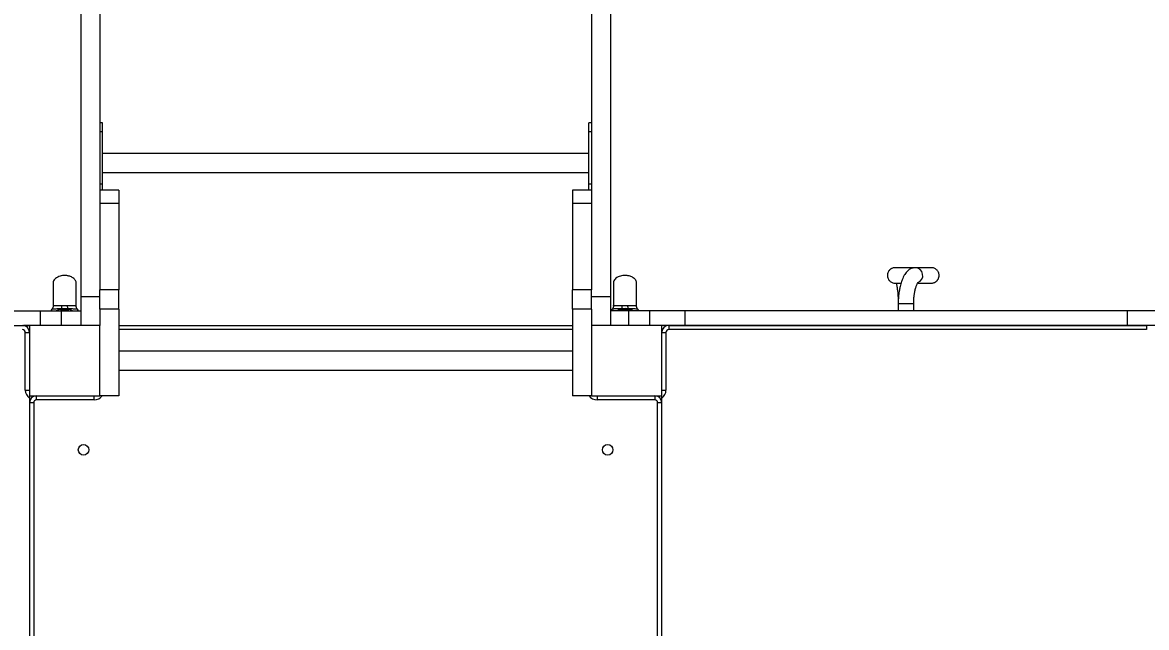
# Model space of a CAD drawing. Header units: millimetres. Extents: x -7735 to 7893, y -6545 to 6034.
# Drawn here: x -2454 to -854, y 286 to 1147 of the extents above; entities that cross this region are included whole.
import ezdxf

# ---------------------------------------------------------------- set-up
doc = ezdxf.new("R2010")
doc.units = ezdxf.units.MM
for name, color, linetype in [('DIKOM_ОБЪЕКТ', 7, 'Continuous'), ('DIKOM_РАЗМЕР_ЗОНА', 7, 'Continuous'), ('DIKOM_РАЗМЕР_ОБЪЕКТА', 7, 'Continuous')]:
    doc.layers.add(name, color=color, linetype=linetype)
doc.styles.add('style1', font='arial.ttf', dxfattribs={"width": 0.8})
doc.dimstyles.new('1-50', dxfattribs={"dimtxt": 300, "dimasz": 200, "dimexe": 100, "dimexo": 0, "dimgap": 100, "dimtad": 1, "dimtxsty": 'style1', "dimcen": 200, "dimclrd": 7, "dimclre": 7, "dimclrt": 7, "dimadec": 1, "dimazin": 2, "dimtfac": 1, "dimtmove": 0, "dimatfit": 2, "dimfxl": 0, "dimlwd": 25, "dimlwe": 18, "dimarcsym": 0})

# ---------------------------------------------------------------- blocks, each defined once
blk = doc.blocks.new('*D0')
at = {"layer": 'Defpoints', "color": 0, "transparency": 16777216}
for p in [(5893.2, 882.1), (-4595.7, 266.1), (5893.2, -5840.2)]:
    blk.add_point(p, dxfattribs=at)
at = {"layer": 'DIKOM_РАЗМЕР_ОБЪЕКТА', "color": 7, "lineweight": 18, "transparency": 16777216}
for p, q in [((5893.2, 882.1), (5893.2, -5940.2)), ((-4595.7, 266.1), (-4595.7, -5940.2))]:
    blk.add_line(p, q, dxfattribs=at)
at = {"layer": 'DIKOM_РАЗМЕР_ОБЪЕКТА', "color": 7, "lineweight": 25, "transparency": 16777216}
blk.add_line((-4395.7, -5840.2), (5693.2, -5840.2), dxfattribs=at)
at = {"layer": 'DIKOM_РАЗМЕР_ОБЪЕКТА', "color": 7, "transparency": 16777216}
for points in [[(-4395.7, -5806.8), (-4395.7, -5873.5), (-4595.7, -5840.2)], [(5693.2, -5806.8), (5693.2, -5873.5), (5893.2, -5840.2)]]:
    blk.add_solid(points, dxfattribs=at)
at = {"layer": 'DIKOM_РАЗМЕР_ОБЪЕКТА', "color": 7, "transparency": 16777216, "insert": (648.7, -5587), "char_height": 300, "attachment_point": 5, "style": 'style1'}
blk.add_mtext('10450', dxfattribs=at)
blk = doc.blocks.new('*D1')
at = {"layer": 'Defpoints', "color": 0, "transparency": 16777216}
for p in [(-1659.7, 4539), (-6636, -4006.8), (-1659.7, -4006.8)]:
    blk.add_point(p, dxfattribs=at)
at = {"layer": 'DIKOM_РАЗМЕР_ОБЪЕКТА', "color": 7, "lineweight": 18, "transparency": 16777216}
for p, q in [((-1659.7, 4539), (-6736, 4539)), ((-1659.7, -4006.8), (-6736, -4006.8))]:
    blk.add_line(p, q, dxfattribs=at)
at = {"layer": 'DIKOM_РАЗМЕР_ОБЪЕКТА', "color": 7, "lineweight": 25, "transparency": 16777216}
blk.add_line((-6636, 4339), (-6636, -3806.8), dxfattribs=at)
at = {"layer": 'DIKOM_РАЗМЕР_ОБЪЕКТА', "color": 7, "transparency": 16777216}
for points in [[(-6669.3, 4339), (-6602.6, 4339), (-6636, 4539)], [(-6669.3, -3806.8), (-6602.6, -3806.8), (-6636, -4006.8)]]:
    blk.add_solid(points, dxfattribs=at)
at = {"layer": 'DIKOM_РАЗМЕР_ОБЪЕКТА', "color": 7, "transparency": 16777216, "insert": (-6889.1, 266.1), "char_height": 300, "attachment_point": 5, "rotation": 90, "style": 'style1'}
blk.add_mtext('8550', dxfattribs=at)
blk = doc.blocks.new('*D2')
at = {"layer": 'Defpoints', "color": 0, "transparency": 16777216}
for p in [(-1994.2, 6033.9), (-7284.8, -5501.6), (-1994.2, -5501.6)]:
    blk.add_point(p, dxfattribs=at)
at = {"layer": 'DIKOM_РАЗМЕР_ЗОНА', "color": 7, "lineweight": 18, "transparency": 16777216}
for p, q in [((-1994.2, 6033.9), (-7384.8, 6033.9)), ((-1994.2, -5501.6), (-7384.8, -5501.6))]:
    blk.add_line(p, q, dxfattribs=at)
at = {"layer": 'DIKOM_РАЗМЕР_ЗОНА', "color": 7, "lineweight": 25, "transparency": 16777216}
blk.add_line((-7284.8, 5833.9), (-7284.8, -5301.6), dxfattribs=at)
at = {"layer": 'DIKOM_РАЗМЕР_ЗОНА', "color": 7, "transparency": 16777216}
for points in [[(-7318.2, 5833.9), (-7251.5, 5833.9), (-7284.8, 6033.9)], [(-7318.2, -5301.6), (-7251.5, -5301.6), (-7284.8, -5501.6)]]:
    blk.add_solid(points, dxfattribs=at)
at = {"layer": 'DIKOM_РАЗМЕР_ЗОНА', "color": 7, "transparency": 16777216, "insert": (-7538, 266.1), "char_height": 300, "attachment_point": 5, "rotation": 90, "style": 'style1'}
blk.add_mtext('11550', dxfattribs=at)

msp = doc.modelspace()

# ---------------------------------------------------------------- linework, layer by layer
at = {"layer": 'DIKOM_ОБЪЕКТ', "color": 7, "linetype": 'Continuous', "lineweight": 15}
for p, q in [((-2371.19, 1997.117), (-2371.19, 757.117)), ((-2344.19, 1997.117), (-2344.19, 766.593)), ((-1644.19, 1997.117), (-1644.19, 766.593)), ((-1617.19, 1997.117), (-1617.19, 757.117)), ((-2340.19, 1004.615), (-2344.19, 1004.615)), ((-2340.19, 991.95), (-2340.19, 1004.615)), ((-1644.19, 1004.615), (-1648.19, 1004.615)), ((-1648.19, 991.95), (-1648.19, 1004.615)), ((-2344.19, 991.95), (-2340.19, 991.95)), ((-2340.19, 917.524), (-2340.19, 991.95)), ((-1648.19, 991.95), (-1644.19, 991.95)), ((-1648.19, 917.524), (-1648.19, 991.95)), ((-1648.19, 960.902), (-2340.19, 960.902)), ((-2340.19, 933.902), (-1648.19, 933.902)), ((-2344.19, 917.524), (-2340.19, 917.524)), ((-2340.19, 908.638), (-2340.19, 917.524)), ((-1648.19, 917.524), (-1644.19, 917.524)), ((-1648.19, 908.638), (-1648.19, 917.524)), ((-2317.19, 908.638), (-2344.19, 908.638)), ((-2317.19, 908.638), (-2317.19, 889.64)), ((-1644.19, 908.638), (-1671.19, 908.638)), ((-1671.19, 908.638), (-1671.19, 889.64)), ((-2317.19, 889.64), (-2344.19, 889.64)), ((-2344.19, 889.64), (-2344.19, 766.593)), ((-2317.19, 889.64), (-2317.19, 766.593)), ((-1644.19, 889.64), (-1671.19, 889.64)), ((-1671.19, 889.64), (-1671.19, 766.593)), ((-1644.19, 889.64), (-1644.19, 766.593)), ((-2371.19, 757.117), (-2344.19, 757.117)), ((-2371.19, 757.117), (-2371.19, 716.125)), ((-2317.19, 766.593), (-2344.19, 766.593)), ((-2344.19, 739.236), (-2344.19, 766.593)), ((-2317.19, 739.236), (-2317.19, 766.593)), ((-1644.19, 766.593), (-1671.19, 766.593)), ((-1671.19, 739.236), (-1671.19, 766.593)), ((-1644.19, 739.236), (-1644.19, 766.593)), ((-1644.19, 757.117), (-1617.19, 757.117)), ((-1617.19, 757.117), (-1617.19, 716.125)), ((-2479.19, 737.125), (-2429.19, 737.125)), ((-2429.19, 737.125), (-2429.19, 716.125)), ((-2429.19, 737.125), (-2399.19, 737.125)), ((-2412.337, 739.127), (-2413.988, 737.125)), ((-2399.19, 737.125), (-2399.19, 716.125)), ((-2399.19, 737.125), (-2371.19, 737.125)), ((-2377.778, 743.895), (-2377.8, 743.84)), ((-2374.403, 737.125), (-2376.033, 739.104)), ((-2317.19, 739.236), (-2344.19, 739.236)), ((-2344.19, 739.236), (-2344.19, 716.125)), ((-2317.19, 739.236), (-2317.19, 616.125)), ((-1644.19, 739.236), (-1671.19, 739.236)), ((-1671.19, 739.236), (-1671.19, 616.125)), ((-1644.19, 739.236), (-1644.19, 716.125)), ((-1617.19, 737.264), (-1591.594, 737.264)), ((-1614.741, 739.266), (-1616.392, 737.264)), ((-1591.594, 737.264), (-1591.594, 716.264)), ((-1591.594, 737.264), (-1561.594, 737.264)), ((-1580.182, 744.034), (-1580.204, 743.979)), ((-1576.807, 737.264), (-1578.437, 739.243)), ((-1561.594, 737.264), (-1561.594, 716.264)), ((-1561.594, 737.264), (-1511.594, 737.264)), ((-1511.594, 737.264), (-1511.594, 716.264)), ((-1511.594, 737.264), (-881.594, 737.264)), ((-1207.594, 747.264), (-1207.594, 737.264)), ((-1207.594, 747.264), (-1185.594, 747.264)), ((-1185.594, 737.264), (-1185.594, 747.264)), ((-881.594, 737.264), (-881.594, 716.264)), ((-881.594, 737.264), (-831.594, 737.264)), ((-2479.19, 716.125), (-2444.19, 716.125)), ((-2444.19, 715.986), (-2452.528, 715.986)), ((-2450.19, 706.125), (-2444.19, 706.125)), ((-2450.19, 624.125), (-2450.19, 706.125)), ((-2444.19, 716.125), (-2444.19, 616.125)), ((-2344.19, 716.125), (-2444.19, 716.125)), ((-2344.19, 616.125), (-2344.19, 716.125)), ((-2317.19, 716.125), (-1671.19, 716.125)), ((-1671.19, 710.125), (-2317.19, 710.125)), ((-1644.19, 716.125), (-1644.19, 616.125)), ((-1544.19, 716.125), (-1644.19, 716.125)), ((-1617.19, 716.264), (-1591.594, 716.264)), ((-1615.392, 716.125), (-1615.392, 716.264)), ((-1591.594, 716.264), (-1561.594, 716.264)), ((-1561.594, 716.264), (-1511.594, 716.264)), ((-1534.19, 716.125), (-1544.19, 716.125)), ((-1544.19, 616.125), (-1544.19, 716.125)), ((-1544.19, 706.125), (-1538.19, 706.125)), ((-1538.19, 706.125), (-1538.19, 624.125)), ((-1534.19, 716.125), (-1534.19, 710.125)), ((-1534.19, 716.125), (-854.19, 716.125)), ((-854.19, 710.125), (-1534.19, 710.125)), ((-1511.594, 716.264), (-881.594, 716.264)), ((-881.594, 716.264), (-831.594, 716.264)), ((-854.19, 716.125), (-854.19, 710.125)), ((-844.19, 716.125), (-854.19, 716.125)), ((-1671.19, 679.625), (-2317.19, 679.625)), ((-2317.19, 652.625), (-1671.19, 652.625)), ((-2450.19, 624.125), (-2444.19, 624.125)), ((-1544.19, 624.125), (-1538.19, 624.125)), ((-2444.19, 616.125), (-2344.19, 616.125)), ((-2444.19, 612.636), (-2444.19, -80.386)), ((-2434.19, 610.125), (-2434.19, 616.125)), ((-2352.19, 610.125), (-2434.19, 610.125)), ((-2352.19, 610.125), (-2352.19, 616.125)), ((-2317.19, 616.125), (-2344.19, 616.125)), ((-1644.19, 616.125), (-1671.19, 616.125)), ((-1644.19, 616.125), (-1544.19, 616.125)), ((-1636.19, 616.125), (-1636.19, 610.125)), ((-1554.19, 610.125), (-1636.19, 610.125)), ((-1554.19, 616.125), (-1554.19, 610.125)), ((-1544.19, -80.386), (-1544.19, 612.636)), ((-2438.19, 606.125), (-2444.19, 606.125)), ((-2438.19, 606.125), (-2438.19, -73.875)), ((-1550.19, -73.875), (-1550.19, 606.125)), ((-1544.19, 606.125), (-1550.19, 606.125))]:
    msp.add_line(p, q, dxfattribs=at)
for centre in [(-2367.19, 539.125), (-1621.19, 539.125)]:
    msp.add_circle(centre, 7.5, dxfattribs=at)
for centre, radius, start, end in [((-1183.717, 787.221), 11.05, 292.453154, 87.975404), ((-2417.604, 745.073), 19.737, 343.876959, 358.196265), ((-2370.75, 745.068), 19.765, 181.789624, 196.084882), ((-1619.999, 745.21), 19.728, 343.875113, 358.200853), ((-1573.167, 745.205), 19.753, 181.783592, 196.08817), ((-2454.19, 706.125), 10, 0, 90), ((-2454.19, 706.125), 4, 0, 90), ((-1534.19, 706.125), 10, 90, 180), ((-1534.19, 706.125), 4, 90, 180), ((-2436.19, 624.125), 14, 180, 235.150095), ((-1552.19, 624.125), 14, 304.849905, 0), ((-2434.19, 606.125), 10, 90, 180), ((-2434.19, 606.125), 4, 90, 180), ((-2352.19, 624.125), 14, 270, 325.150095), ((-1636.19, 624.125), 14, 214.849905, 270), ((-1554.19, 606.125), 10, 0, 90), ((-1554.19, 606.125), 4, 0, 90)]:
    msp.add_arc(centre, radius, start, end, dxfattribs=at)
for points, knots in [([(-2377.69, 776.125), (-2377.745, 776.8), (-2377.861, 778.217), (-2378.806, 780.281), (-2380.306, 782.201), (-2382.294, 783.84), (-2384.542, 785.116), (-2386.821, 786.013), (-2389.039, 786.612), (-2391.384, 787.007), (-2394.105, 787.185), (-2397.291, 787.01), (-2400.731, 786.329), (-2404.091, 785.058), (-2407.01, 783.227), (-2409.156, 780.982), (-2410.462, 778.557), (-2410.618, 776.895), (-2410.69, 776.125)], [0, 0, 0, 0, 0.04633056, 0.09737778, 0.1534115, 0.21313215, 0.27355417, 0.33083152, 0.38133511, 0.43158048, 0.49443559, 0.56871053, 0.65082435, 0.7350019, 0.81488812, 0.88597245, 0.94713552, 1, 1, 1, 1]), ([(-1580.094, 776.264), (-1580.149, 776.939), (-1580.265, 778.357), (-1581.21, 780.42), (-1582.71, 782.34), (-1584.698, 783.979), (-1586.946, 785.255), (-1589.225, 786.153), (-1591.443, 786.751), (-1593.788, 787.147), (-1596.509, 787.324), (-1599.696, 787.149), (-1603.135, 786.468), (-1606.495, 785.197), (-1609.415, 783.366), (-1611.56, 781.122), (-1612.866, 778.696), (-1613.022, 777.035), (-1613.094, 776.264)], [0, 0, 0, 0, 0.04633216, 0.09737799, 0.15341263, 0.21313313, 0.27355736, 0.33082946, 0.3813382, 0.43158073, 0.49443558, 0.56871298, 0.65082148, 0.73500136, 0.81488892, 0.88597306, 0.94713473, 1, 1, 1, 1]), ([(-1211.08, 798.235), (-1211.755, 798.252), (-1213, 798.281), (-1214.82, 797.947), (-1216.28, 797.45), (-1217.426, 796.884), (-1218.285, 796.349), (-1218.945, 795.853), (-1219.426, 795.436), (-1219.735, 795.146), (-1220.113, 794.763), (-1220.517, 794.308), (-1221.014, 793.671), (-1221.735, 792.582), (-1222.339, 791.292), (-1222.764, 789.871), (-1223.003, 788.628), (-1223.105, 787.026), (-1222.897, 784.953), (-1222.255, 782.965), (-1221.305, 781.234), (-1220.249, 779.851), (-1218.856, 778.543), (-1217.118, 777.429), (-1215.08, 776.591), (-1213.598, 776.394), (-1212.842, 776.293)], [0, 0, 0, 0, 0.118917488, 0.219239585, 0.300973142, 0.350214066, 0.389380267, 0.419032706, 0.430691245, 0.440619823, 0.449340394, 0.465369988, 0.480583032, 0.50271198, 0.551138341, 0.57258389, 0.598378104, 0.632884551, 0.67828491, 0.736842125, 0.771752147, 0.810566459, 0.853231075, 0.899452212, 0.948660283, 1, 1, 1, 1]), ([(-1205.18, 798.264), (-1205.26, 798.264), (-1205.732, 798.264), (-1206.487, 798.264), (-1207.442, 798.263), (-1208.28, 798.263), (-1209.015, 798.262), (-1210.063, 798.26), (-1211.11, 798.256), (-1211.315, 798.251), (-1211.417, 798.248)], [0, 0, 0, 0, 0.01824816, 0.10821178, 0.19798008, 0.28757329, 0.37700948, 0.46630613, 0.73350957, 1, 1, 1, 1]), ([(-1183.328, 798.264), (-1184.773, 798.264), (-1186.933, 798.264), (-1189.802, 798.264), (-1191.917, 798.264), (-1193.998, 798.264), (-1196.03, 798.264), (-1197.971, 798.264), (-1199.769, 798.264), (-1201.139, 798.264), (-1202.136, 798.264), (-1202.827, 798.264), (-1203.524, 798.264), (-1204.261, 798.264), (-1205.08, 798.264), (-1205.972, 798.264), (-1206.91, 798.264), (-1207.863, 798.262), (-1208.79, 798.259), (-1209.641, 798.255), (-1210.366, 798.248), (-1210.851, 798.237), (-1211.087, 798.228), (-1211.022, 798.222), (-1211.015, 798.221)], [0, 0, 0, 0, 0.10790436, 0.16121219, 0.21451838, 0.26783084, 0.32114476, 0.37439033, 0.42521319, 0.47242734, 0.49468168, 0.51603478, 0.53685743, 0.56125643, 0.59036684, 0.62418349, 0.66270051, 0.70591173, 0.75381071, 0.80639173, 0.86365243, 0.92559444, 0.99222802, 1, 1, 1, 1]), ([(-1183.325, 798.264), (-1183.617, 798.259), (-1184.131, 798.25), (-1185.039, 798.167), (-1186.307, 797.972), (-1188.035, 797.509), (-1189.961, 796.703), (-1192.257, 795.38), (-1194.476, 793.534), (-1196.545, 791.227), (-1198.523, 788.431), (-1200.419, 784.941), (-1201.899, 781.492), (-1203.034, 778.343), (-1204.028, 775.141), (-1205.04, 771.224), (-1205.93, 766.868), (-1206.599, 762.576), (-1206.988, 759.237), (-1207.231, 756.551), (-1207.406, 754.079), (-1207.56, 750.914), (-1207.582, 748.559), (-1207.594, 747.264)], [0, 0, 0, 0, 0.01776885, 0.03132297, 0.05463285, 0.09339267, 0.13301653, 0.16805912, 0.22775706, 0.27832089, 0.35104011, 0.4325803, 0.50291789, 0.54874441, 0.60250747, 0.66634192, 0.73605278, 0.79756262, 0.84919546, 0.87383626, 0.90680761, 0.94876027, 1, 1, 1, 1]), ([(-1158.923, 798.125), (-1158.929, 798.142), (-1158.942, 798.181), (-1159.922, 798.217), (-1161.746, 798.243), (-1164.217, 798.255), (-1167.06, 798.261), (-1170.057, 798.263), (-1172.811, 798.264), (-1175.044, 798.264), (-1176.574, 798.264), (-1178.166, 798.264), (-1179.821, 798.264), (-1181.532, 798.264), (-1182.729, 798.264), (-1183.325, 798.264)], [0, 0, 0, 0, 0.10409665, 0.24264278, 0.37734298, 0.50839019, 0.6039785, 0.69772544, 0.78971123, 0.82538478, 0.86080273, 0.89596899, 0.93088845, 0.96556405, 1, 1, 1, 1]), ([(-1160.387, 798.259), (-1160.587, 798.26), (-1160.974, 798.261), (-1161.878, 798.263), (-1162.902, 798.264), (-1164.007, 798.264), (-1165.129, 798.264), (-1166.226, 798.264), (-1167.261, 798.264), (-1168.215, 798.264), (-1169.111, 798.264), (-1169.969, 798.264), (-1170.851, 798.264), (-1171.767, 798.264), (-1172.734, 798.264), (-1173.757, 798.264), (-1174.673, 798.264), (-1175.284, 798.264), (-1175.519, 798.264)], [0, 0, 0, 0, 0.10725722, 0.20693418, 0.29903744, 0.38356093, 0.46048963, 0.52863762, 0.58942788, 0.64284481, 0.6888737, 0.73459746, 0.77885009, 0.82442456, 0.8713226, 0.91954401, 0.96909143, 1, 1, 1, 1]), ([(-1162.017, 776.293), (-1161.43, 776.276), (-1160.325, 776.243), (-1158.744, 776.42), (-1157.355, 776.731), (-1156.152, 777.151), (-1155.124, 777.64), (-1154.252, 778.17), (-1153.594, 778.657), (-1153.104, 779.078), (-1152.835, 779.328), (-1152.627, 779.534), (-1152.488, 779.678), (-1152.224, 779.961), (-1151.896, 780.343), (-1151.445, 780.938), (-1150.763, 781.976), (-1150.172, 783.242), (-1149.747, 784.664), (-1149.505, 785.934), (-1149.41, 787.527), (-1149.622, 789.59), (-1150.267, 791.567), (-1151.221, 793.296), (-1152.282, 794.678), (-1153.684, 795.987), (-1155.431, 797.102), (-1157.485, 797.94), (-1158.969, 798.135), (-1159.729, 798.235)], [0, 0, 0, 0, 0.11989976, 0.22576988, 0.31758517, 0.39532935, 0.45901639, 0.50872142, 0.54465695, 0.55765398, 0.5675734, 0.57152539, 0.57493808, 0.57798517, 0.58962996, 0.59831281, 0.61283014, 0.64741702, 0.66283589, 0.6816227, 0.7078517, 0.74339081, 0.7898239, 0.81758329, 0.84846787, 0.88243422, 0.9192911, 0.95866444, 1, 1, 1, 1]), ([(-2410.69, 776.125), (-2410.69, 776.046), (-2410.69, 775.893), (-2410.69, 774.749), (-2410.69, 773.141), (-2410.69, 771.192), (-2410.69, 769.068), (-2410.69, 766.893), (-2410.69, 764.771), (-2410.69, 762.779), (-2410.69, 760.968), (-2410.69, 759.212), (-2410.69, 757.249), (-2410.69, 754.449), (-2410.69, 750.48), (-2410.69, 746.779), (-2410.69, 744.334), (-2410.69, 743.856)], [0, 0, 0, 0, 0.11669441, 0.22399591, 0.32105813, 0.4076921, 0.48407673, 0.55066676, 0.60812782, 0.65711406, 0.69825654, 0.7323834, 0.77064303, 0.8182389, 0.89364898, 0.97916729, 1, 1, 1, 1]), ([(-2377.69, 743.837), (-2377.69, 744.322), (-2377.69, 746.773), (-2377.69, 750.48), (-2377.69, 754.711), (-2377.69, 757.863), (-2377.69, 760.428), (-2377.69, 762.616), (-2377.69, 764.771), (-2377.69, 766.893), (-2377.69, 769.068), (-2377.69, 771.192), (-2377.69, 773.141), (-2377.69, 774.749), (-2377.69, 775.893), (-2377.69, 776.046), (-2377.69, 776.125)], [0, 0, 0, 0, 0.02110083, 0.10659679, 0.18198715, 0.2434143, 0.28985302, 0.34305773, 0.39203116, 0.4494772, 0.51604982, 0.59241448, 0.6790258, 0.77606265, 0.8833361, 1, 1, 1, 1]), ([(-1613.094, 776.264), (-1613.094, 776.185), (-1613.094, 776.032), (-1613.094, 774.888), (-1613.094, 773.28), (-1613.094, 771.331), (-1613.094, 769.207), (-1613.094, 767.032), (-1613.094, 764.91), (-1613.094, 762.918), (-1613.094, 761.107), (-1613.094, 759.351), (-1613.094, 757.388), (-1613.094, 754.588), (-1613.094, 750.619), (-1613.094, 746.918), (-1613.094, 744.474), (-1613.094, 743.995)], [0, 0, 0, 0, 0.11669438, 0.22399589, 0.32105812, 0.4076921, 0.48407673, 0.55066677, 0.60812819, 0.65711404, 0.69825652, 0.73238338, 0.77064301, 0.81823889, 0.89364897, 0.97916729, 1, 1, 1, 1]), ([(-1580.094, 743.976), (-1580.094, 744.461), (-1580.094, 746.912), (-1580.094, 750.62), (-1580.094, 754.851), (-1580.094, 758.003), (-1580.094, 760.568), (-1580.094, 762.755), (-1580.094, 764.91), (-1580.094, 767.032), (-1580.094, 769.207), (-1580.094, 771.331), (-1580.094, 773.28), (-1580.094, 774.888), (-1580.094, 776.032), (-1580.094, 776.185), (-1580.094, 776.264)], [0, 0, 0, 0, 0.021100837, 0.1065968, 0.18198717, 0.24341432, 0.289852585, 0.343057727, 0.392030775, 0.449477174, 0.516049802, 0.59241447, 0.679025804, 0.776062661, 0.883336122, 1, 1, 1, 1]), ([(-1213.172, 776.325), (-1213.125, 776.318), (-1213.035, 776.305), (-1212.426, 776.292), (-1211.594, 776.281), (-1210.587, 776.274), (-1209.485, 776.27), (-1208.345, 776.267), (-1207.234, 776.265), (-1206.191, 776.265), (-1205.244, 776.264), (-1204.407, 776.264), (-1203.884, 776.264), (-1203.653, 776.264)], [0, 0, 0, 0, 0.1373868, 0.26562994, 0.38479785, 0.49492997, 0.59604575, 0.68815232, 0.77124909, 0.84119574, 0.90315706, 0.95712677, 1, 1, 1, 1]), ([(-1210.589, 776.275), (-1210.54, 776.086), (-1210.399, 775.554), (-1210.131, 774.404), (-1209.747, 772.594), (-1209.339, 770.349), (-1208.929, 767.695), (-1208.552, 764.788), (-1208.225, 761.636), (-1207.959, 758.333), (-1207.762, 754.96), (-1207.622, 751.233), (-1207.604, 748.616), (-1207.594, 747.264)], [0, 0, 0, 0, 0.03238667, 0.09139883, 0.16867425, 0.27500568, 0.36252811, 0.46386834, 0.57746677, 0.67110286, 0.77286059, 0.8826095, 1, 1, 1, 1]), ([(-1185.594, 747.264), (-1185.578, 748.598), (-1185.549, 751.083), (-1185.334, 754.491), (-1185.068, 757.312), (-1184.78, 759.622), (-1184.483, 761.605), (-1184.106, 763.769), (-1183.601, 766.204), (-1182.947, 768.804), (-1182.235, 771.161), (-1181.514, 773.172), (-1180.822, 774.811), (-1180.185, 776.085), (-1179.688, 776.94), (-1179.306, 777.462), (-1179.313, 777.469), (-1179.316, 777.472)], [0, 0, 0, 0, 0.08838218, 0.16459535, 0.22951435, 0.28315142, 0.3287925, 0.37537448, 0.44807567, 0.52471897, 0.6016966, 0.67658315, 0.74998418, 0.82172575, 0.89074224, 0.95757902, 1, 1, 1, 1]), ([(-1180.065, 776.264), (-1180.044, 776.264), (-1179.444, 776.264), (-1178.319, 776.264), (-1176.677, 776.264), (-1175.075, 776.265), (-1173.189, 776.265), (-1171.102, 776.266), (-1168.923, 776.268), (-1166.865, 776.273), (-1165.027, 776.28), (-1163.51, 776.292), (-1162.474, 776.311), (-1161.952, 776.332), (-1161.992, 776.35), (-1162.005, 776.356)], [0, 0, 0, 0, 0.00158878, 0.04551184, 0.09144228, 0.1393682, 0.18928034, 0.27170571, 0.35899172, 0.45113063, 0.56172908, 0.67862599, 0.80187286, 0.93153805, 1, 1, 1, 1]), ([(-1176.336, 776.264), (-1176.168, 776.264), (-1175.258, 776.264), (-1173.715, 776.265), (-1172.1, 776.264), (-1170.951, 776.265), (-1170.194, 776.265), (-1169.434, 776.265), (-1168.629, 776.264), (-1167.742, 776.264), (-1166.772, 776.264), (-1165.782, 776.264), (-1164.797, 776.264), (-1163.85, 776.265), (-1162.949, 776.265), (-1162.144, 776.266), (-1161.466, 776.268), (-1161.207, 776.269), (-1161.073, 776.27)], [0, 0, 0, 0, 0.02120768, 0.11521103, 0.20442245, 0.24214959, 0.27894537, 0.31497371, 0.3557403, 0.4039229, 0.45950699, 0.52247522, 0.58666655, 0.65703248, 0.73355852, 0.81623275, 0.90504634, 1, 1, 1, 1]), ([(-2398.643, 739.592), (-2399.567, 739.586), (-2401.43, 739.574), (-2404.118, 739.539), (-2406.684, 739.484), (-2408.787, 739.41), (-2410.414, 739.32), (-2411.719, 739.213), (-2412.464, 739.101), (-2412.313, 739.094), (-2412.289, 739.093)], [0, 0, 0, 0, 0.14013078, 0.28250892, 0.42624661, 0.57410375, 0.6816472, 0.79260726, 0.96745907, 1, 1, 1, 1]), ([(-2410.672, 743.829), (-2410.66, 743.671), (-2410.61, 742.996), (-2410.843, 741.82), (-2411.32, 740.485), (-2411.849, 739.558), (-2412.175, 739.184), (-2412.269, 739.076)], [0, 0, 0, 0, 0.08725714, 0.37200876, 0.64197494, 0.89591625, 1, 1, 1, 1]), ([(-2410.667, 743.83), (-2410.678, 743.835), (-2410.696, 743.845), (-2410.683, 743.852), (-2410.677, 743.855)], [0, 0, 0, 0, 0.560485457, 1, 1, 1, 1]), ([(-2410.677, 743.855), (-2410.607, 743.967), (-2410.46, 744.205), (-2408.997, 744.37), (-2406.922, 744.419), (-2404.58, 744.436), (-2401.735, 744.446), (-2399.41, 744.449), (-2397.877, 744.452)], [0, 0, 0, 0, 0.14478116, 0.30409885, 0.49850922, 0.62589061, 0.75339659, 1, 1, 1, 1]), ([(-2405.932, 737.125), (-2405.846, 737.177), (-2405.052, 737.656), (-2403.2, 738.392), (-2400.833, 739.167), (-2399.241, 739.476), (-2398.643, 739.592)], [0, 0, 0, 0, 0.04424876, 0.40604903, 0.77684568, 1, 1, 1, 1]), ([(-2388.051, 737.125), (-2388.589, 737.297), (-2389.833, 737.695), (-2391.956, 738.04), (-2394.4, 738.182), (-2396.935, 737.991), (-2398.664, 737.632), (-2399.775, 737.328), (-2400.061, 737.217), (-2400.297, 737.125)], [0, 0, 0, 0, 0.141003515, 0.325867254, 0.510665545, 0.716105374, 0.921685908, 0.935349522, 1, 1, 1, 1]), ([(-2389.742, 739.592), (-2391.072, 739.736), (-2394.034, 740.057), (-2397.005, 739.757), (-2398.643, 739.592)], [0, 0, 0, 0, 0.4488643, 1, 1, 1, 1]), ([(-2397.877, 744.452), (-2396.667, 744.429), (-2394.211, 744.382), (-2391.753, 744.427), (-2390.506, 744.451)], [0, 0, 0, 0, 0.49243454, 1, 1, 1, 1]), ([(-2390.506, 744.451), (-2389.157, 744.448), (-2387.002, 744.445), (-2384.26, 744.437), (-2382.399, 744.425), (-2380.876, 744.403), (-2379.661, 744.363), (-2378.436, 744.262), (-2377.656, 744.106), (-2377.761, 743.924), (-2377.778, 743.895)], [0, 0, 0, 0, 0.2217158, 0.35428106, 0.48673791, 0.57886838, 0.6812808, 0.78358081, 0.96500333, 1, 1, 1, 1]), ([(-2376.053, 739.089), (-2376.047, 739.091), (-2376.016, 739.104), (-2376.334, 739.161), (-2377.01, 739.242), (-2377.79, 739.304), (-2378.912, 739.375), (-2380.515, 739.448), (-2382.764, 739.508), (-2385.804, 739.563), (-2388.109, 739.58), (-2389.742, 739.592)], [0, 0, 0, 0, 0.02392677, 0.12458327, 0.21752085, 0.31340265, 0.34868512, 0.49501646, 0.64734162, 0.75022713, 1, 1, 1, 1]), ([(-2389.742, 739.592), (-2389.488, 739.545), (-2388.39, 739.345), (-2386.506, 738.85), (-2384.304, 738.064), (-2383.042, 737.42), (-2382.464, 737.125)], [0, 0, 0, 0, 0.09471724, 0.40856758, 0.72913767, 1, 1, 1, 1]), ([(-2376.024, 739.113), (-2376.088, 739.184), (-2376.408, 739.538), (-2376.963, 740.459), (-2377.505, 741.841), (-2377.762, 743.073), (-2377.732, 743.738), (-2377.725, 743.892)], [0, 0, 0, 0, 0.06176558, 0.30742323, 0.61203575, 0.91016076, 1, 1, 1, 1]), ([(-1601.047, 739.731), (-1601.971, 739.725), (-1603.834, 739.713), (-1606.522, 739.678), (-1609.088, 739.623), (-1611.192, 739.55), (-1612.818, 739.459), (-1614.123, 739.352), (-1614.868, 739.24), (-1614.717, 739.233), (-1614.693, 739.232)], [0, 0, 0, 0, 0.140130341, 0.282508035, 0.426245282, 0.574106524, 0.68164964, 0.792609357, 0.967459151, 1, 1, 1, 1]), ([(-1613.076, 743.968), (-1613.064, 743.81), (-1613.014, 743.135), (-1613.247, 741.959), (-1613.723, 740.624), (-1614.253, 739.697), (-1614.579, 739.324), (-1614.674, 739.215)], [0, 0, 0, 0, 0.08725596, 0.37200373, 0.64196185, 0.89591097, 1, 1, 1, 1]), ([(-1613.071, 743.969), (-1613.082, 743.975), (-1613.1, 743.984), (-1613.087, 743.991), (-1613.081, 743.994)], [0, 0, 0, 0, 0.56049145, 1, 1, 1, 1]), ([(-1613.081, 743.994), (-1613.011, 744.107), (-1612.864, 744.344), (-1611.401, 744.509), (-1609.326, 744.558), (-1606.984, 744.575), (-1604.139, 744.585), (-1601.814, 744.589), (-1600.281, 744.591)], [0, 0, 0, 0, 0.14478182, 0.30409756, 0.49850874, 0.62590093, 0.7534075, 1, 1, 1, 1]), ([(-1608.336, 737.264), (-1608.25, 737.317), (-1607.456, 737.795), (-1605.604, 738.531), (-1603.237, 739.306), (-1601.645, 739.615), (-1601.047, 739.731)], [0, 0, 0, 0, 0.04423573, 0.40603741, 0.77683295, 1, 1, 1, 1]), ([(-1590.455, 737.264), (-1590.993, 737.436), (-1592.237, 737.834), (-1594.36, 738.179), (-1596.804, 738.321), (-1599.339, 738.13), (-1601.068, 737.771), (-1602.179, 737.467), (-1602.465, 737.356), (-1602.701, 737.264)], [0, 0, 0, 0, 0.14099277, 0.32586504, 0.51066179, 0.71609984, 0.92167986, 0.93533359, 1, 1, 1, 1]), ([(-1592.146, 739.731), (-1593.476, 739.875), (-1596.438, 740.196), (-1599.409, 739.896), (-1601.047, 739.731)], [0, 0, 0, 0, 0.4488643, 1, 1, 1, 1]), ([(-1600.281, 744.591), (-1599.071, 744.568), (-1596.615, 744.521), (-1594.157, 744.567), (-1592.91, 744.59)], [0, 0, 0, 0, 0.49243478, 1, 1, 1, 1]), ([(-1592.91, 744.59), (-1591.561, 744.587), (-1589.406, 744.584), (-1586.664, 744.576), (-1584.803, 744.564), (-1583.281, 744.542), (-1582.065, 744.503), (-1580.84, 744.401), (-1580.06, 744.245), (-1580.165, 744.063), (-1580.182, 744.034)], [0, 0, 0, 0, 0.22170485, 0.35427672, 0.48672908, 0.57886009, 0.68127731, 0.78358129, 0.96500311, 1, 1, 1, 1]), ([(-1578.457, 739.228), (-1578.451, 739.23), (-1578.42, 739.243), (-1578.738, 739.3), (-1579.414, 739.381), (-1580.194, 739.443), (-1581.316, 739.514), (-1582.919, 739.587), (-1585.168, 739.647), (-1588.208, 739.702), (-1590.513, 739.719), (-1592.146, 739.731)], [0, 0, 0, 0, 0.02392675, 0.12458347, 0.21752328, 0.31340216, 0.34868467, 0.49501619, 0.64734154, 0.75023252, 1, 1, 1, 1]), ([(-1592.146, 739.731), (-1591.892, 739.684), (-1590.794, 739.484), (-1588.91, 738.989), (-1586.708, 738.203), (-1585.446, 737.559), (-1584.868, 737.264)], [0, 0, 0, 0, 0.09471722, 0.40855441, 0.72914876, 1, 1, 1, 1]), ([(-1578.428, 739.252), (-1578.492, 739.323), (-1578.812, 739.678), (-1579.367, 740.598), (-1579.909, 741.98), (-1580.166, 743.212), (-1580.136, 743.877), (-1580.129, 744.031)], [0, 0, 0, 0, 0.06175752, 0.30741655, 0.61203602, 0.91016026, 1, 1, 1, 1]), ([(-2444.19, 615.95), (-2444.19, 615.673), (-2444.19, 614.614), (-2444.19, 613.476), (-2444.19, 612.636)], [0, 0, 0, 0, 0.26174874, 1, 1, 1, 1]), ([(-1544.19, 612.636), (-1544.19, 613.609), (-1544.19, 614.752), (-1544.19, 615.795), (-1544.19, 615.95)], [0, 0, 0, 0, 0.85091999, 1, 1, 1, 1])]:
    msp.add_open_spline(points, degree=3, knots=knots, dxfattribs=at)

# ---------------------------------------------------------------- dimensions: what is measured, and where the dimension line sits
at = {"layer": 'DIKOM_РАЗМЕР_ЗОНА'}
dim = msp.add_linear_dim(base=(-7284.85, -5501.612), p1=(-1994.19, 6033.862), p2=(-1994.19, -5501.612), angle=90, text='11550', dimstyle='1-50', dxfattribs=at)
dim.commit()
dim.dimension.update_dxf_attribs({"geometry": '*D2', "text_midpoint": (-7284.85, 266.125), "dimtype": 160})
at = {"layer": 'DIKOM_РАЗМЕР_ОБЪЕКТА'}
dim = msp.add_linear_dim(base=(-6635.972, -4006.787), p1=(-1659.723, 4539.038), p2=(-1659.723, -4006.787), angle=90, text='8550', dimstyle='1-50', dxfattribs=at)
dim.commit()
dim.dimension.update_dxf_attribs({"geometry": '*D1', "text_midpoint": (-6635.972, 266.125), "dimtype": 160})
dim = msp.add_linear_dim(base=(5893.216, -5840.173), p1=(-4595.736, 266.125), p2=(5893.216, 882.098), text='10450', dimstyle='1-50', dxfattribs=at)
dim.commit()
dim.dimension.update_dxf_attribs({"geometry": '*D0', "text_midpoint": (648.74, -5840.173), "dimtype": 160})

doc.saveas('drawing.dxf')
